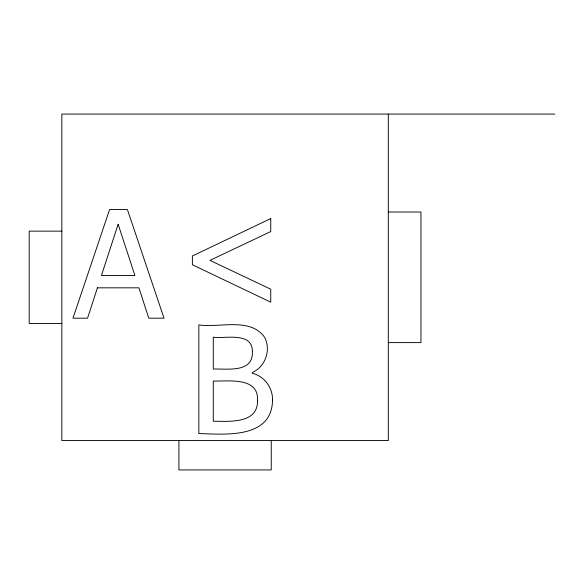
<?xml version="1.0" encoding="UTF-8"?>
<svg xmlns="http://www.w3.org/2000/svg" width="584" height="584" viewBox="0 0 584 584"><rect width="100%" height="100%" fill="white"/><g stroke="black" fill="none" stroke-linecap="round" stroke-linejoin="round"><path stroke-width="0.88" d="M554.8 114.077L61.846 114.077L61.846 440.54L388.309 440.54L388.309 114.077M388.309 212.014L420.954 212.014L420.954 342.604L388.309 342.604M61.846 231.14L29.2 231.14L29.2 323.478L61.846 323.478M271.246 440.54L271.246 469.923L178.908 469.923L178.908 440.54M257.5 400.777C257.916 424.028 228.957 421.341 213.284 421.21L213.284 381.075C228.57 381.389 259.143 376.665 257.5 400.777M272.531 400.193C271.845 439 225.293 434.357 198.837 433.54L198.837 324.894C219.124 328.135 250.594 316.878 264.72 337.479C271.202 350.188 265.304 366.898 252.171 372.614L252.171 373.198C264.391 376.213 272.845 387.674 272.531 400.193M252.39 351.451C253.558 373.227 227.161 368.592 213.284 369.037L213.284 337.224C225.607 338.895 252.31 331.508 252.39 351.451M97.411 287.832L87.564 318.185L72.971 318.185L109.595 209.539L127.4 209.539L164.024 318.185L148.774 318.185L138.926 287.832L97.411 287.832M118.136 224.278L101.426 275.502L134.911 275.502L118.136 224.278M270.742 218.562L192.384 255.996L192.384 264.749L270.742 302.183L270.742 289.197L209.963 260.376L270.742 231.556L270.742 218.562"/></g></svg>
